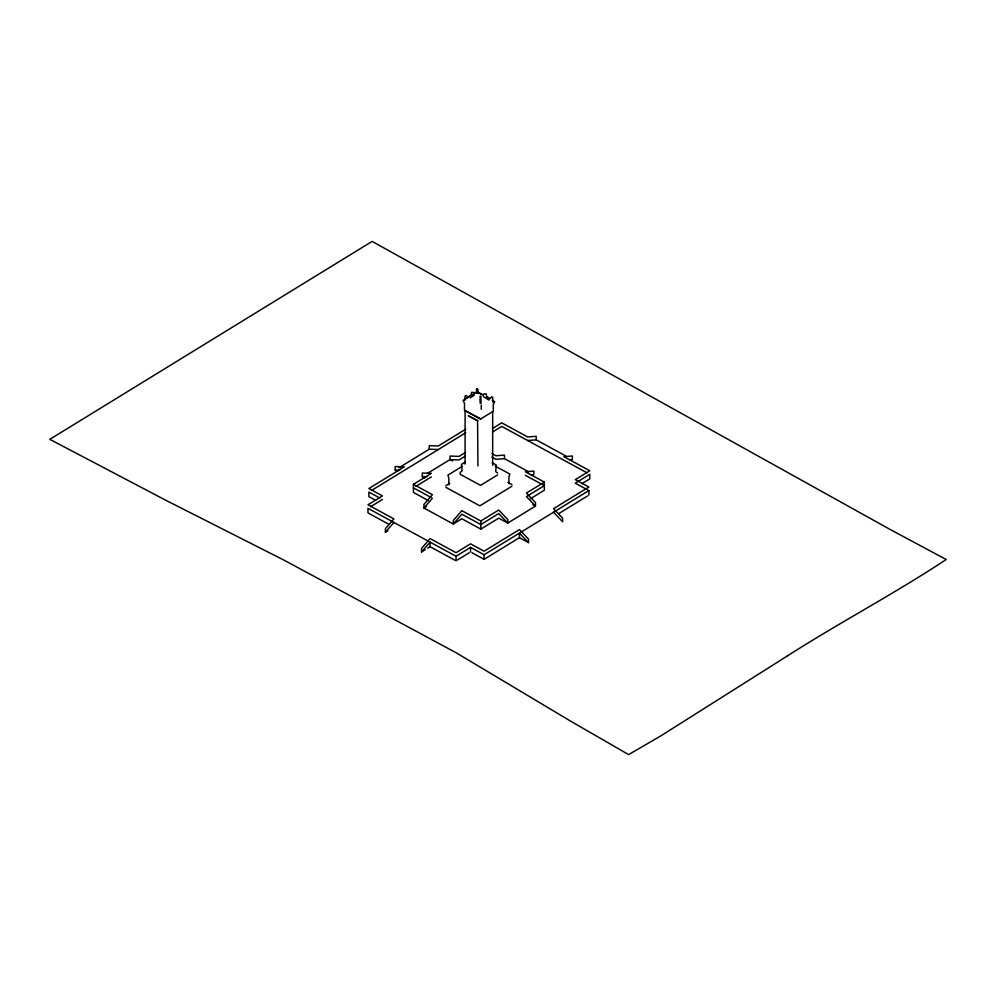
<?xml version="1.0" encoding="UTF-8"?>
<svg xmlns="http://www.w3.org/2000/svg" width="996" height="996" viewBox="0 0 996 996"><rect width="100%" height="100%" fill="white"/><g stroke="black" fill="none" stroke-linecap="round" stroke-linejoin="round"><path stroke-width="1.49" d="M480.01 397.205L480.022 396.284L480.956 396.259L481.031 397.529M483.421 395.113L483.795 393.968L486.185 393.831L486.708 397.217M397.765 471.482L395.175 470.075L395.175 466.526L404.227 466.875L368.894 488.526L382.464 495.908L367.972 504.785L393.918 518.904L385.39 528.689L385.39 532.25L393.918 522.452M432.426 498.212L423.898 508.01L453.305 524.008L461.833 518.779L480.831 529.113L498.722 518.144L507.773 523.074L535.475 506.093L535.475 502.544L526.436 493.057L544.339 482.089L525.34 471.755L533.868 471.096L533.868 474.644L531.017 474.868M430.098 542.148L421.532 551.909L425.192 549.68M399.11 467.672L429.276 449.184L438.327 449.545M465.804 429.151L438.327 445.984L429.276 445.635L429.276 449.184M371.508 490.48L465.804 432.7M492.497 428.492L501.723 422.839L527.668 436.958L536.197 436.298L536.197 439.859L565.678 455.894M370.599 506.727L382.464 499.457M492.497 432.04L501.723 426.4L587.067 472.826M427.558 473.324L449.993 459.579L459.044 459.94L465.431 456.019M428.355 500.565L413.427 492.447L413.427 484.33L431.33 473.361L422.292 473.013L422.292 476.561L424.869 477.968M465.431 452.47L459.044 456.392L449.993 456.031L449.993 459.579L452.582 460.986M415.992 486.309L431.33 476.91M465.456 461.932L461.509 464.335L462.082 470.909L460.177 472.403L460.177 474.308L480.533 485.376L497.589 474.93M462.281 466.34L447.901 475.142L448.823 477.856L448.823 484.753M477.931 465.842L477.582 420.872L468.269 415.793L477.931 420.648M445.835 485.724L449.682 483.359M426.338 506.516L423.898 508.01L423.898 504.449L432.426 494.663L413.427 484.33M385.39 532.25L387.818 530.756M511.944 486.197L479.86 505.844L445.835 487.33M427.62 548.186L430.06 546.692L430.06 542.123L456.044 556.266L470.535 547.377L484.106 554.76L588.873 490.58L575.302 483.197L589.794 474.308L589.794 478.877L581.888 483.72M480.831 520.995L498.722 510.027L507.773 519.514L507.773 523.074L498.722 513.575L480.831 524.543L461.833 514.21L453.305 524.008L453.305 520.447L461.833 510.662L480.831 520.995L480.831 529.113M544.339 485.637L526.436 496.606L535.475 506.093L532.897 504.686M530.27 498.822L544.339 490.206L544.339 482.089M457.363 560.026L469.216 552.755M471.892 552.693L484.106 559.329L519.439 537.678L519.439 533.121L528.49 542.608L528.49 539.048L519.439 529.561L484.106 551.211L470.535 543.828L456.044 552.705L430.098 538.587L421.569 548.385L421.569 551.933M558.781 513.587L587.565 495.946M470.286 397.902L474.32 395.088M467.56 397.192L471.058 395.238L471.556 392.374L473.947 392.449L474.32 393.582M527.668 440.506L536.197 439.859M528.515 471.743L504.462 458.646L495.933 459.305L491.862 457.089M569.737 459.741L572.376 459.542L572.376 455.994L563.848 456.641L589.794 470.759L575.302 479.636L588.873 487.019L553.539 508.67L562.591 518.157L562.591 521.717L553.539 512.218M395.175 470.075L399.707 470.249M422.292 476.561L426.811 476.735M486.683 396.682L490.194 398.525L491.651 396.794L492.734 397.416L492.908 402.172M488.849 400.019L483.421 396.62M483.272 394.989L477.258 391.727L463.078 400.404L464.497 403.392L464.497 410.414L480.769 419.266M478.18 392.623L481.989 394.702M487.069 397.466L489.609 398.848M492.149 400.23L494.688 401.612L493.269 404.588L493.269 411.609M466.402 411.111L480.744 418.918L492.671 411.622L492.671 465.281M491.862 453.541L495.933 455.757L504.462 455.097L504.462 458.646M525.34 475.304L542.982 484.903M492.186 462.791L496.257 465.008L495.684 471.594L497.589 473.025M495.236 466.128L509.865 474.084L508.944 476.823L508.944 483.72M507.848 482.363L511.944 484.591M519.439 537.678L528.49 542.608M413.427 487.878L431.069 497.477M379.75 497.988L368.894 492.074L368.894 496.643L375.679 500.341M428.716 541.401L367.972 508.346L367.972 512.903L388.452 524.058M430.06 546.692L454.749 560.125M477.52 391.627L476.711 391.777L476.735 389.212L477.657 389.187L477.756 393.532M481.08 403.243L480.944 398.686L480.01 398.711L480.147 403.255M477.52 390.955L477.47 389.075L476.549 389.1L476.499 393.258M481.255 404.999L481.255 409.306M588.873 490.58L588.873 495.137M484.106 554.76L484.106 559.329M470.535 547.377L470.535 551.946M467.572 397.043L467.572 397.728L467.56 396.508L466.091 395.499L465.02 396.159L464.858 400.392M465.095 410.402L465.095 464.074M456.044 556.266L456.044 560.823M787.288 655.99L660.647 736.007L628.601 754.607L570.795 721.241L456.031 652.691L283.985 560.138L167.054 500.913L49.8 439.348L372.118 241.393L889.602 529.175L946.2 559.528C894.458 593.703 839.491 622.562 787.288 655.99"/></g></svg>
